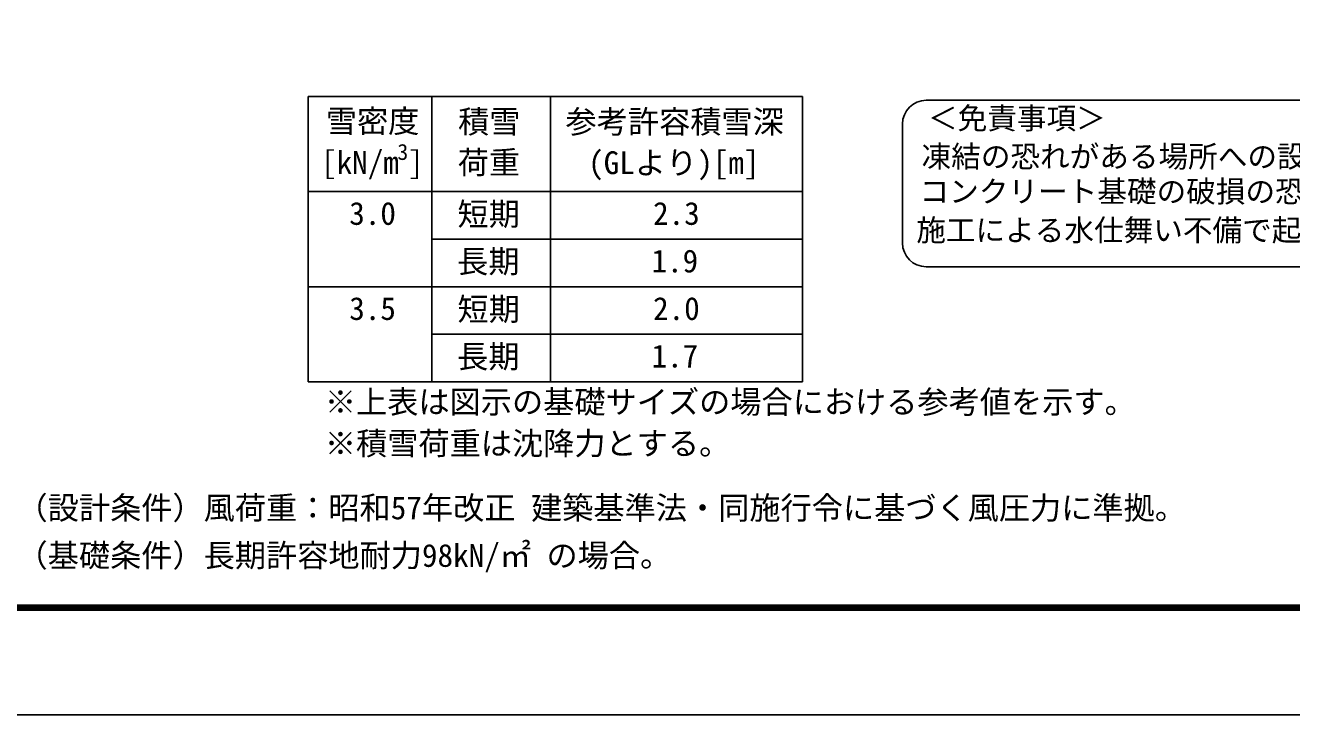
# Model space of a CAD drawing. Units: millimetres, scale not verified. Extents: x -4200 to 4200, y -2970 to 2970.
# Drawn here: x -564 to 2099, y -2970 to -1520 of the extents above; entities that cross this region are included whole.
import ezdxf
from ezdxf.enums import TextEntityAlignment as Align

# ---------------------------------------------------------------- set-up
doc = ezdxf.new("R2010")
doc.units = ezdxf.units.MM
doc.header["$LTSCALE"] = 10
for name, color, linetype, lineweight in [('0-0_D-TTL', 2, 'Continuous', 25), ('0-1_D-TTL-TXT', 7, 'Continuous', 25), ('0-5_0', 7, 'Continuous', 25)]:
    doc.layers.add(name, color=color, linetype=linetype, lineweight=lineweight)
doc.styles.add('ＭＳ ゴシック', font='')
doc.styles.get('ＭＳ ゴシック').set_extended_font_data('MS Gothic')

msp = doc.modelspace()

# ---------------------------------------------------------------- linework, layer by layer
at = {"layer": '0-0_D-TTL'}
for points in [[(-4199.92, 2970.26), (4200.08, 2970.26), (4200.08, -2969.74), (-4199.92, -2969.74)], [(-3929.92, 2750.26), (3930.08, 2750.26), (3930.08, -2749.74), (-3929.92, -2749.74)], [(-3927.42, 2747.76), (3927.58, 2747.76), (3927.58, -2747.24), (-3927.42, -2747.24)], [(-3924.92, 2745.26), (3925.08, 2745.26), (3925.08, -2744.74), (-3924.92, -2744.74)], [(-3922.42, 2742.76), (3922.58, 2742.76), (3922.58, -2742.24), (-3922.42, -2742.24)], [(-3919.92, 2740.26), (3920.08, 2740.26), (3920.08, -2739.74), (-3919.92, -2739.74)]]:
    msp.add_lwpolyline(points, close=True, dxfattribs=at)
at = {"layer": '0-1_D-TTL-TXT', "color": 2}
for p, q in [((3776.48, -1677.78), (1330.93, -1677.78)), ((1280.93, -1727.78), (1280.93, -1977.78)), ((1330.93, -2027.78), (3776.48, -2027.78))]:
    msp.add_line(p, q, dxfattribs=at)
for centre, start, end in [((1330.93, -1727.78), 90, 180), ((1330.93, -1977.78), 180, 270)]:
    msp.add_arc(centre, 50, start, end, dxfattribs=at)
at = {"layer": '0-5_0'}
for p, q in [((30.89, -1669.74), (1070.89, -1669.74)), ((30.89, -1669.74), (30.89, -2269.74)), ((290.89, -1669.74), (290.89, -2269.74)), ((540.89, -1669.74), (540.89, -2269.74)), ((1070.89, -1669.74), (1070.89, -2269.74)), ((30.89, -1869.74), (1070.89, -1869.74)), ((290.89, -1969.74), (1070.89, -1969.74)), ((30.89, -2069.74), (1070.89, -2069.74)), ((290.89, -2169.74), (1070.89, -2169.74)), ((30.89, -2269.74), (1070.89, -2269.74))]:
    msp.add_line(p, q, dxfattribs=at)

# ---------------------------------------------------------------- texts
at = {"layer": '0-1_D-TTL-TXT', "style": 'ＭＳ ゴシック'}
for s, height, p in [('雪密度', 48.09, (68.11, -1760.09)), ('積雪', 48.09, (346.25, -1761.08)), ('参考許容積雪深', 48.09, (572.24, -1761.23)), ('＜免責事項＞ \u3000\u3000', 45.67, (1334.64, -1751.96)), ('[kN/m', 48.09, (58.06, -1846.85)), ('3', 33.65, (218.6, -1813.24)), (']', 48.09, (241.35, -1846.85)), ('荷重', 48.09, (345.5, -1847.04)), ('(GLより)[m]', 48.09, (619.96, -1847.46)), ('凍結の恐れがある場所への設置は、内部に溜まった雨水等の凍結融解により支柱の破損や', 45.67, (1321.11, -1832.46)), ('コンクリート基礎の破損の恐れがありますので施工時、水仕舞いを行ってください。', 45.67, (1317, -1905.88)), ('短期', 48.09, (345.05, -1955.36)), ('3.0', 48.09, (117.43, -1954.11)), ('2.3', 48.09, (756.4, -1954.11)), ('施工による水仕舞い不備で起こる支柱・基礎の破損について当社は責任を負いかねます。 ', 45.67, (1310.01, -1987.37)), ('長期', 48.09, (344.3, -2055.11)), ('1.9', 48.09, (753.1, -2054.11)), ('3.5', 48.09, (117.43, -2154.11)), ('短期', 48.09, (345.05, -2155.36)), ('2.0', 48.09, (756.4, -2154.11)), ('長期', 48.09, (344.3, -2255.11)), ('1.7', 48.09, (753.1, -2254.11)), ('※上表は図示の基礎サイズの場合における参考値を示す。', 48.09, (66.11, -2350.52)), ('※積雪荷重は沈降力とする。', 48.09, (66.11, -2437.76)), ('（設計条件）風荷重：昭和57年改正 建築基準法・同施行令に基づく風圧力に準拠。', 48.09, (-582.37, -2573.34)), ('（基礎条件）長期許容地耐力98kN/㎡ の場合。', 48.09, (-582.37, -2673.34))]:
    msp.add_text(s, height=height, dxfattribs=at).set_placement(p, align=Align.BOTTOM_LEFT)

doc.saveas('drawing.dxf')
